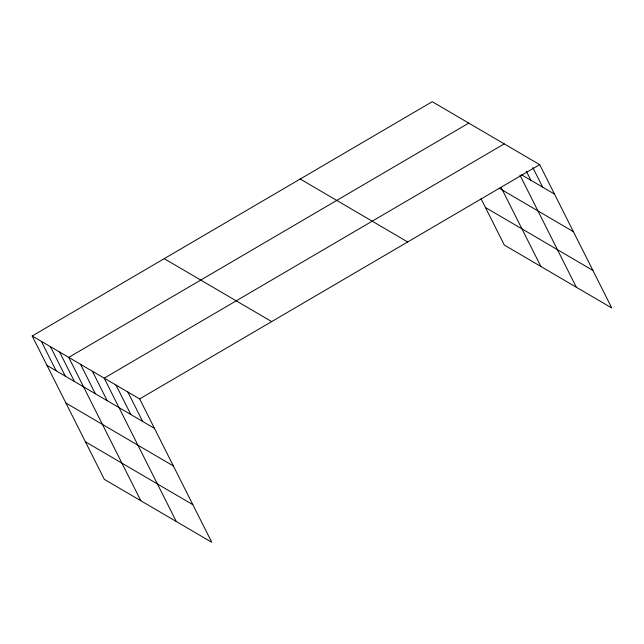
<?xml version="1.0" encoding="UTF-8"?>
<svg xmlns="http://www.w3.org/2000/svg" width="644" height="644" viewBox="0 0 644 644"><rect width="100%" height="100%" fill="white"/><g stroke="black" fill="none" stroke-linecap="round" stroke-linejoin="round"><path stroke-width="0.97" d="M32.2 335.983L139.659 398.926L211.771 542.296L104.312 479.353L32.2 335.983L432.229 101.704L539.688 164.647L611.8 308.017L504.341 245.074L481.004 198.682M468.768 123.109L68.739 357.38L140.843 500.75M504.228 143.878L104.199 378.149L176.311 521.527M139.659 398.926L539.688 164.647M521.576 174.822L554.508 194.11M499.164 188.209L573.418 231.695M485.431 207.489L592.891 270.432M300.217 179.016L407.684 241.959M164.212 258.671L271.671 321.614M47.02 365.438L154.48 428.381M65.921 403.031L173.381 465.974M85.402 441.76L192.862 504.703M532.813 167.545L542.691 187.187M526.373 171.336L530.865 180.264M519.95 175.128L576.34 287.248M501.137 187.468L540.871 266.479M127.842 392.003L142.654 421.458M116.017 385.08L130.837 414.535M92.382 371.226L107.194 400.689M80.556 364.303L95.376 393.766M59.602 352.035L74.422 381.49M50.465 346.681L65.285 376.144M41.337 341.328L56.149 370.791"/></g></svg>
